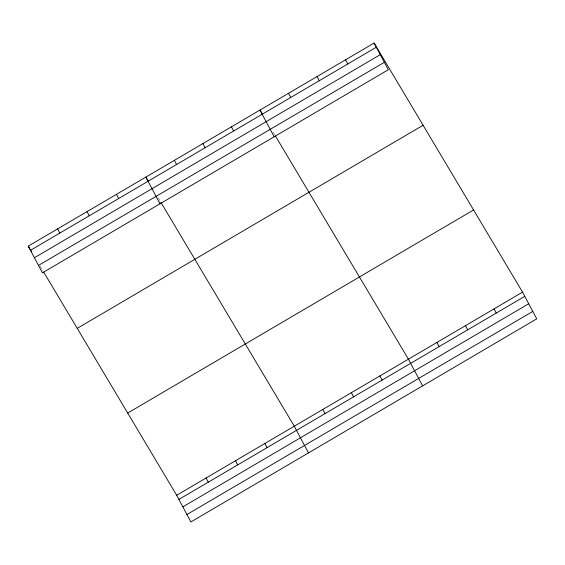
<?xml version="1.0" encoding="UTF-8"?>
<svg xmlns="http://www.w3.org/2000/svg" width="565" height="565" viewBox="0 0 565 565"><rect width="100%" height="100%" fill="white"/><g stroke="black" fill="none" stroke-linecap="round" stroke-linejoin="round"><path stroke-width="0.42" stroke-dasharray="2.83 2.12" d="M273.22 132.288L274.986 135.254M158.2 197.828L159.966 200.794M40.164 266.143L42.813 270.586"/><path stroke-width="0.85" d="M374.115 43.046L388.31 69.742L42.446 272.846L28.25 246.149L374.115 43.046L522.554 292.154L536.75 318.851L190.885 521.954L176.69 495.258L43.696 272.069M30.468 250.316L376.332 47.213M34.416 257.746L380.28 54.65M38.491 265.409L384.355 62.312M77.236 328.357L423.1 125.253M127.704 413.05L473.569 209.947M176.69 495.258L522.554 292.154M178.907 499.418L524.772 296.321M182.855 506.854L528.72 303.751M186.93 514.517L532.795 311.414M262.626 114.511L259.978 110.069L274.173 136.765M275.423 135.988L408.417 359.178L422.613 385.874M148.489 181.542L145.841 177.092L160.036 203.796M160.848 202.277L294.287 426.201L308.476 452.897M28.25 246.149L31.336 251.333M494.022 308.907L496.232 313.074M345.582 59.805L347.793 63.965M465.489 325.666L467.7 329.833M317.05 76.558L319.26 80.724M436.95 342.418L439.167 346.585M288.51 93.317L290.728 97.477M379.885 375.93L382.102 380.097M231.445 126.828L233.663 130.988M351.352 392.689L353.563 396.856M202.913 143.581L205.123 147.748M322.82 409.441L325.03 413.608M174.38 160.34L176.591 164.5M264.886 443.461L267.097 447.628M116.447 194.36L118.657 198.52M235.485 460.729L237.703 464.889M87.045 211.621L89.263 215.788M206.091 477.99L208.301 482.157M57.651 228.889L59.862 233.048"/></g></svg>
